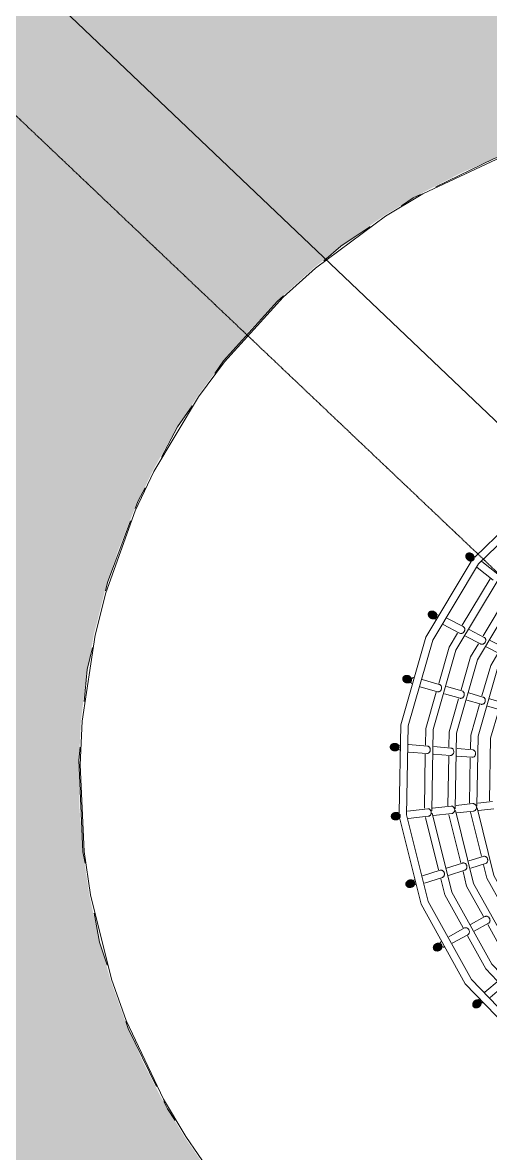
# Model space of a CAD drawing. Header units: millimetres. Extents: x -31757 to 121236, y -27283 to 63658.
# Drawn here: x 49406 to 50528, y 46462 to 49174 of the extents above; entities that cross this region are included whole.
import ezdxf

# ---------------------------------------------------------------- set-up
doc = ezdxf.new("R2010")
doc.units = ezdxf.units.MM
doc.linetypes.add('DASHDOT', pattern=[3.556, 2.54, -0.508, 0, -0.508])
for name, color, linetype, lineweight in [('02_切断（家具）', 8, 'Continuous', 18), ('06_部屋の色', 8, 'Continuous', 0), ('10_見えがかり', 7, 'Continuous', 13), ('11_見えがかり（家具）', 8, 'Continuous', 9), ('50_寸法', 3, 'Continuous', 9), ('70_断面の位置', 6, 'DASHDOT', 9)]:
    doc.layers.add(name, color=color, linetype=linetype, lineweight=lineweight)

msp = doc.modelspace()

# ---------------------------------------------------------------- hatches: boundary and pattern name
at = {"layer": '02_切断（家具）'}
for points in [[(50488.3, 47886.2), (50487.8, 47885.5), (50487.6, 47885.3), (50487.1, 47884.7), (50486.9, 47884.5), (50486.2, 47883.9), (50486, 47883.8), (50485.2, 47883.3), (50485, 47883.2), (50484.1, 47882.8), (50483.8, 47882.7), (50482.8, 47882.5), (50482.6, 47882.4), (50481.5, 47882.3), (50481.2, 47882.3), (50480.2, 47882.3), (50479.8, 47882.3), (50478.8, 47882.5), (50478.5, 47882.6), (50477.4, 47882.9), (50477.1, 47883), (50476.2, 47883.4), (50475.9, 47883.5), (50475, 47884), (50474.7, 47884.2), (50473.9, 47884.7), (50473.6, 47884.9), (50472.9, 47885.6), (50472.7, 47885.8), (50472, 47886.5), (50471.8, 47886.8), (50471.2, 47887.6), (50470.9, 47887.9), (50470.4, 47888.8), (50470.2, 47889.1), (50469.9, 47890), (50469.7, 47890.4), (50469.4, 47891.3), (50469.3, 47891.7), (50469.2, 47892.7), (50469.1, 47893.1), (50469.2, 47894), (50469.2, 47894.4), (50469.3, 47895.2), (50469.4, 47895.6), (50469.6, 47896.4), (50469.7, 47896.7), (50470.1, 47897.4), (50470.2, 47897.8), (50470.6, 47898.4), (50470.8, 47898.7), (50471.3, 47899.2), (50471.6, 47899.5), (50472.2, 47900), (50472.4, 47900.2), (50473.2, 47900.6), (50473.5, 47900.8), (50474.3, 47901.1), (50474.6, 47901.2), (50475.5, 47901.5), (50475.9, 47901.6), (50476.8, 47901.6), (50477.3, 47901.7), (50478.2, 47901.6), (50478.6, 47901.6), (50479.6, 47901.5), (50480, 47901.4), (50481, 47901.1), (50481.3, 47901), (50482.3, 47900.6), (50482.6, 47900.4), (50483.5, 47899.9), (50483.8, 47899.8), (50484.6, 47899.2), (50484.8, 47899), (50485.6, 47898.4), (50485.8, 47898.2), (50486.5, 47897.4), (50486.7, 47897.2), (50487.3, 47896.3), (50487.5, 47896.1), (50488.1, 47895.1), (50488.2, 47894.8), (50488.6, 47893.9), (50488.8, 47893.6), (50489.1, 47892.5), (50489.1, 47892.2), (50489.3, 47891.2), (50489.3, 47890.9), (50489.3, 47889.9), (50489.3, 47889.6), (50489.2, 47888.6), (50489.1, 47888.3), (50488.8, 47887.4), (50488.8, 47887.2), (50488.4, 47886.4)], [(50398.7, 47747.6), (50398.2, 47746.9), (50398.1, 47746.7), (50397.5, 47746.1), (50397.3, 47745.9), (50396.6, 47745.3), (50396.4, 47745.2), (50395.6, 47744.7), (50395.4, 47744.5), (50394.5, 47744.1), (50394.2, 47744), (50393.2, 47743.8), (50392.9, 47743.7), (50391.9, 47743.5), (50391.5, 47743.5), (50390.5, 47743.5), (50390.1, 47743.5), (50389, 47743.6), (50388.7, 47743.7), (50387.7, 47743.9), (50387.3, 47744), (50386.3, 47744.4), (50386, 47744.5), (50385.1, 47744.9), (50384.8, 47745.1), (50384, 47745.6), (50383.7, 47745.8), (50383, 47746.4), (50382.7, 47746.6), (50382, 47747.2), (50381.7, 47747.5), (50381.1, 47748.3), (50380.9, 47748.6), (50380.4, 47749.4), (50380.1, 47749.7), (50379.7, 47750.6), (50379.6, 47750.9), (50379.3, 47751.8), (50379.2, 47752.2), (50379, 47753.1), (50379, 47753.5), (50379, 47754.4), (50379, 47754.8), (50379.1, 47755.6), (50379.1, 47756), (50379.4, 47756.8), (50379.5, 47757.1), (50379.8, 47757.8), (50380, 47758.1), (50380.4, 47758.8), (50380.6, 47759), (50381.1, 47759.6), (50381.3, 47759.8), (50382, 47760.4), (50382.2, 47760.6), (50383, 47761), (50383.3, 47761.2), (50384.1, 47761.6), (50384.5, 47761.7), (50385.4, 47762), (50385.8, 47762.1), (50386.7, 47762.2), (50387.1, 47762.2), (50388.1, 47762.2), (50388.6, 47762.2), (50389.6, 47762.1), (50390, 47762.1), (50391, 47761.8), (50391.4, 47761.7), (50392.3, 47761.4), (50392.7, 47761.2), (50393.6, 47760.8), (50393.9, 47760.6), (50394.7, 47760.1), (50395, 47760), (50395.7, 47759.4), (50396, 47759.2), (50396.7, 47758.5), (50396.9, 47758.2), (50397.6, 47757.4), (50397.8, 47757.2), (50398.4, 47756.3), (50398.5, 47756), (50399, 47755.1), (50399.1, 47754.8), (50399.4, 47753.8), (50399.5, 47753.5), (50399.7, 47752.5), (50399.7, 47752.2), (50399.7, 47751.2), (50399.7, 47751), (50399.6, 47750), (50399.5, 47749.7), (50399.3, 47748.9), (50399.2, 47748.6), (50398.8, 47747.8)], [(50337.9, 47594.2), (50337.4, 47593.5), (50337.2, 47593.3), (50336.7, 47592.6), (50336.5, 47592.5), (50335.8, 47591.9), (50335.6, 47591.7), (50334.7, 47591.2), (50334.5, 47591), (50333.6, 47590.6), (50333.3, 47590.5), (50332.3, 47590.2), (50332, 47590.1), (50330.9, 47589.9), (50330.6, 47589.8), (50329.5, 47589.8), (50329.1, 47589.8), (50328, 47589.8), (50327.7, 47589.9), (50326.6, 47590.1), (50326.3, 47590.1), (50325.3, 47590.4), (50324.9, 47590.6), (50324, 47590.9), (50323.7, 47591.1), (50322.9, 47591.5), (50322.6, 47591.7), (50321.8, 47592.2), (50321.5, 47592.4), (50320.8, 47593.1), (50320.6, 47593.3), (50319.9, 47594), (50319.7, 47594.3), (50319.2, 47595.1), (50318.9, 47595.4), (50318.5, 47596.2), (50318.3, 47596.6), (50318.1, 47597.4), (50317.9, 47597.8), (50317.8, 47598.7), (50317.7, 47599.1), (50317.7, 47599.9), (50317.7, 47600.3), (50317.8, 47601.1), (50317.9, 47601.5), (50318.1, 47602.3), (50318.2, 47602.6), (50318.6, 47603.3), (50318.7, 47603.6), (50319.2, 47604.3), (50319.4, 47604.5), (50319.9, 47605.1), (50320.1, 47605.4), (50320.7, 47605.9), (50321, 47606.1), (50321.8, 47606.6), (50322.1, 47606.8), (50322.9, 47607.2), (50323.3, 47607.3), (50324.2, 47607.6), (50324.6, 47607.7), (50325.6, 47607.9), (50326, 47608), (50327.1, 47608), (50327.5, 47608.1), (50328.5, 47608), (50328.9, 47607.9), (50330, 47607.8), (50330.3, 47607.7), (50331.3, 47607.4), (50331.7, 47607.3), (50332.6, 47606.9), (50332.9, 47606.7), (50333.8, 47606.3), (50334, 47606.1), (50334.8, 47605.6), (50335.1, 47605.4), (50335.8, 47604.7), (50336, 47604.5), (50336.7, 47603.8), (50336.9, 47603.5), (50337.5, 47602.7), (50337.7, 47602.4), (50338.1, 47601.5), (50338.3, 47601.3), (50338.6, 47600.3), (50338.7, 47600), (50338.8, 47599), (50338.9, 47598.8), (50338.9, 47597.8), (50338.9, 47597.5), (50338.8, 47596.6), (50338.7, 47596.3), (50338.4, 47595.4), (50338.4, 47595.2), (50338, 47594.4)], [(50287.9, 47437.7), (50288, 47438.1), (50288.2, 47438.8), (50288.3, 47439.2), (50288.7, 47439.9), (50288.9, 47440.2), (50289.3, 47440.9), (50289.5, 47441.2), (50290, 47441.8), (50290.3, 47442), (50290.9, 47442.6), (50291.2, 47442.8), (50292, 47443.3), (50292.3, 47443.5), (50293.2, 47443.9), (50293.5, 47444.1), (50294.5, 47444.4), (50294.9, 47444.6), (50295.9, 47444.8), (50296.3, 47444.9), (50297.3, 47445), (50297.7, 47445), (50298.8, 47445), (50299.2, 47445), (50300.3, 47444.8), (50300.6, 47444.8), (50301.6, 47444.5), (50302, 47444.4), (50302.9, 47444.1), (50303.2, 47444), (50304.1, 47443.5), (50304.4, 47443.4), (50305.1, 47442.9), (50305.4, 47442.7), (50306.1, 47442.1), (50306.4, 47441.9), (50307, 47441.2), (50307.2, 47441), (50307.8, 47440.2), (50308, 47439.9), (50308.5, 47439), (50308.6, 47438.8), (50308.9, 47437.8), (50309, 47437.6), (50309.1, 47436.6), (50309.2, 47436.3), (50309.2, 47435.4), (50309.2, 47435.1), (50309, 47434.2), (50309, 47433.9), (50308.7, 47433), (50308.6, 47432.8), (50308.2, 47432), (50308.1, 47431.8), (50307.6, 47431), (50307.5, 47430.8), (50306.9, 47430.2), (50306.7, 47430), (50306, 47429.4), (50305.7, 47429.2), (50304.9, 47428.6), (50304.7, 47428.5), (50303.7, 47428), (50303.4, 47427.9), (50302.4, 47427.5), (50302.1, 47427.4), (50301, 47427.2), (50300.7, 47427.1), (50299.6, 47427), (50299.2, 47427), (50298.1, 47427), (50297.7, 47427), (50296.7, 47427.2), (50296.3, 47427.2), (50295.3, 47427.5), (50295, 47427.6), (50294.1, 47427.9), (50293.7, 47428), (50292.9, 47428.4), (50292.6, 47428.6), (50291.9, 47429.1), (50291.6, 47429.3), (50290.9, 47429.9), (50290.6, 47430.1), (50290, 47430.7), (50289.7, 47431), (50289.2, 47431.8), (50289, 47432.1), (50288.5, 47432.9), (50288.4, 47433.2), (50288.1, 47434), (50288, 47434.4), (50287.8, 47435.3), (50287.8, 47435.7), (50287.8, 47436.5), (50287.8, 47436.9), (50287.9, 47437.7)], [(50307.6, 47277.8), (50308.3, 47277.2), (50308.5, 47277.1), (50309.2, 47276.5), (50309.4, 47276.3), (50310, 47275.6), (50310.2, 47275.4), (50310.7, 47274.6), (50310.8, 47274.4), (50311.2, 47273.5), (50311.3, 47273.3), (50311.5, 47272.3), (50311.6, 47272.1), (50311.7, 47271.1), (50311.7, 47270.8), (50311.7, 47269.8), (50311.6, 47269.6), (50311.4, 47268.6), (50311.3, 47268.4), (50311, 47267.5), (50310.9, 47267.2), (50310.4, 47266.4), (50310.2, 47266.1), (50309.7, 47265.4), (50309.5, 47265.2), (50308.8, 47264.5), (50308.6, 47264.3), (50307.9, 47263.7), (50307.7, 47263.6), (50306.8, 47263), (50306.6, 47262.9), (50305.6, 47262.4), (50305.3, 47262.3), (50304.3, 47262), (50304, 47261.8), (50302.9, 47261.6), (50302.6, 47261.5), (50301.5, 47261.4), (50301.1, 47261.4), (50300, 47261.4), (50299.6, 47261.4), (50298.6, 47261.6), (50298.2, 47261.6), (50297.2, 47261.9), (50296.8, 47262), (50295.9, 47262.3), (50295.6, 47262.4), (50294.8, 47262.9), (50294.4, 47263), (50293.8, 47263.5), (50293.5, 47263.7), (50292.9, 47264.3), (50292.6, 47264.5), (50292.1, 47265.1), (50291.8, 47265.4), (50291.4, 47266.1), (50291.2, 47266.4), (50290.9, 47267.2), (50290.7, 47267.5), (50290.5, 47268.4), (50290.4, 47268.7), (50290.3, 47269.6), (50290.3, 47270), (50290.3, 47270.8), (50290.4, 47271.2), (50290.6, 47272.1), (50290.7, 47272.4), (50291, 47273.2), (50291.1, 47273.6), (50291.6, 47274.3), (50291.8, 47274.7), (50292.3, 47275.3), (50292.5, 47275.6), (50293.1, 47276.2), (50293.4, 47276.5), (50294, 47277), (50294.3, 47277.2), (50295.1, 47277.7), (50295.4, 47277.9), (50296.3, 47278.3), (50296.7, 47278.5), (50297.7, 47278.8), (50298, 47279), (50299.1, 47279.2), (50299.5, 47279.3), (50300.5, 47279.4), (50300.9, 47279.4), (50302, 47279.4), (50302.4, 47279.4), (50303.5, 47279.2), (50303.8, 47279.2), (50304.9, 47278.9), (50305.2, 47278.8), (50306.1, 47278.5), (50306.4, 47278.4), (50307.3, 47277.9)], [(50342.4, 47116.2), (50343.2, 47115.7), (50343.4, 47115.5), (50344, 47114.9), (50344.2, 47114.8), (50344.8, 47114.1), (50345, 47113.9), (50345.4, 47113.1), (50345.6, 47112.9), (50345.9, 47112), (50346, 47111.7), (50346.2, 47110.8), (50346.3, 47110.5), (50346.4, 47109.6), (50346.4, 47109.3), (50346.3, 47108.3), (50346.3, 47108), (50346, 47107.1), (50346, 47106.8), (50345.6, 47105.9), (50345.5, 47105.6), (50345, 47104.7), (50344.8, 47104.5), (50344.2, 47103.7), (50344, 47103.5), (50343.4, 47102.8), (50343.2, 47102.6), (50342.5, 47102), (50342.2, 47101.8), (50341.4, 47101.2), (50341.1, 47101.1), (50340.2, 47100.6), (50339.9, 47100.4), (50338.9, 47100), (50338.5, 47099.9), (50337.5, 47099.6), (50337.1, 47099.5), (50336.1, 47099.4), (50335.7, 47099.3), (50334.6, 47099.3), (50334.2, 47099.3), (50333.2, 47099.4), (50332.8, 47099.5), (50331.8, 47099.7), (50331.5, 47099.8), (50330.6, 47100.1), (50330.2, 47100.2), (50329.5, 47100.6), (50329.1, 47100.8), (50328.5, 47101.2), (50328.2, 47101.4), (50327.6, 47102), (50327.4, 47102.2), (50326.9, 47102.8), (50326.6, 47103.1), (50326.2, 47103.8), (50326, 47104.1), (50325.7, 47104.9), (50325.6, 47105.2), (50325.4, 47106), (50325.3, 47106.4), (50325.2, 47107.3), (50325.2, 47107.7), (50325.3, 47108.5), (50325.3, 47108.9), (50325.5, 47109.8), (50325.6, 47110.2), (50326, 47111), (50326.1, 47111.3), (50326.6, 47112.1), (50326.8, 47112.5), (50327.3, 47113.2), (50327.5, 47113.5), (50328.2, 47114.1), (50328.4, 47114.4), (50329.1, 47114.9), (50329.4, 47115.2), (50330.2, 47115.7), (50330.5, 47115.9), (50331.4, 47116.4), (50331.7, 47116.5), (50332.7, 47116.9), (50333.1, 47117.1), (50334.1, 47117.3), (50334.5, 47117.4), (50335.6, 47117.6), (50335.9, 47117.6), (50337, 47117.6), (50337.4, 47117.6), (50338.5, 47117.5), (50338.8, 47117.5), (50339.8, 47117.3), (50340.1, 47117.2), (50341.1, 47116.8), (50341.3, 47116.7), (50342.2, 47116.3)], [(50408, 46964.6), (50408.7, 46964.1), (50408.9, 46964), (50409.6, 46963.4), (50409.8, 46963.2), (50410.3, 46962.5), (50410.5, 46962.3), (50410.9, 46961.5), (50411.1, 46961.3), (50411.4, 46960.4), (50411.5, 46960.2), (50411.7, 46959.2), (50411.8, 46959), (50411.8, 46958), (50411.9, 46957.7), (50411.8, 46956.7), (50411.7, 46956.4), (50411.5, 46955.4), (50411.4, 46955.1), (50411.1, 46954.2), (50410.9, 46953.9), (50410.5, 46953), (50410.3, 46952.7), (50409.7, 46951.9), (50409.5, 46951.7), (50408.9, 46951), (50408.7, 46950.7), (50408, 46950.1), (50407.8, 46949.9), (50406.9, 46949.3), (50406.7, 46949.1), (50405.8, 46948.5), (50405.5, 46948.4), (50404.5, 46947.9), (50404.1, 46947.8), (50403.1, 46947.5), (50402.8, 46947.4), (50401.7, 46947.2), (50401.3, 46947.1), (50400.3, 46947), (50399.9, 46947), (50398.9, 46947.1), (50398.5, 46947.1), (50397.6, 46947.3), (50397.2, 46947.4), (50396.4, 46947.7), (50396, 46947.8), (50395.3, 46948.1), (50395, 46948.3), (50394.3, 46948.8), (50394.1, 46948.9), (50393.5, 46949.5), (50393.2, 46949.7), (50392.7, 46950.3), (50392.5, 46950.6), (50392.1, 46951.3), (50391.9, 46951.6), (50391.6, 46952.4), (50391.5, 46952.7), (50391.3, 46953.5), (50391.2, 46953.9), (50391.2, 46954.8), (50391.1, 46955.2), (50391.2, 46956.1), (50391.3, 46956.5), (50391.5, 46957.4), (50391.6, 46957.8), (50391.9, 46958.6), (50392.1, 46959), (50392.5, 46959.8), (50392.7, 46960.2), (50393.2, 46960.9), (50393.5, 46961.2), (50394.1, 46961.9), (50394.3, 46962.2), (50395, 46962.8), (50395.2, 46963), (50396, 46963.6), (50396.3, 46963.8), (50397.2, 46964.4), (50397.5, 46964.5), (50398.5, 46965), (50398.9, 46965.1), (50399.9, 46965.4), (50400.2, 46965.5), (50401.3, 46965.7), (50401.7, 46965.8), (50402.8, 46965.9), (50403.1, 46965.9), (50404.2, 46965.8), (50404.5, 46965.8), (50405.5, 46965.6), (50405.8, 46965.5), (50406.7, 46965.2), (50407, 46965.1), (50407.8, 46964.7)], [(50501.8, 46828.8), (50502.5, 46828.3), (50502.7, 46828.1), (50503.4, 46827.6), (50503.5, 46827.4), (50504.1, 46826.7), (50504.3, 46826.5), (50504.7, 46825.7), (50504.8, 46825.5), (50505.2, 46824.6), (50505.3, 46824.4), (50505.5, 46823.4), (50505.6, 46823.1), (50505.6, 46822.1), (50505.7, 46821.8), (50505.6, 46820.8), (50505.6, 46820.5), (50505.3, 46819.5), (50505.3, 46819.1), (50504.9, 46818.2), (50504.8, 46817.9), (50504.4, 46816.9), (50504.2, 46816.6), (50503.7, 46815.8), (50503.5, 46815.5), (50502.9, 46814.8), (50502.7, 46814.5), (50502, 46813.8), (50501.8, 46813.6), (50501, 46813), (50500.7, 46812.8), (50499.9, 46812.2), (50499.6, 46812), (50498.6, 46811.5), (50498.3, 46811.3), (50497.3, 46811), (50497, 46810.9), (50496, 46810.6), (50495.6, 46810.5), (50494.6, 46810.4), (50494.2, 46810.4), (50493.2, 46810.4), (50492.8, 46810.5), (50492, 46810.6), (50491.6, 46810.7), (50490.8, 46810.9), (50490.4, 46811.1), (50489.7, 46811.4), (50489.4, 46811.6), (50488.8, 46812), (50488.5, 46812.2), (50487.9, 46812.7), (50487.7, 46812.9), (50487.2, 46813.5), (50487, 46813.8), (50486.5, 46814.5), (50486.4, 46814.8), (50486.1, 46815.6), (50485.9, 46816), (50485.7, 46816.8), (50485.6, 46817.2), (50485.6, 46818.1), (50485.6, 46818.5), (50485.6, 46819.4), (50485.7, 46819.8), (50485.9, 46820.8), (50485.9, 46821.2), (50486.3, 46822.1), (50486.4, 46822.5), (50486.8, 46823.3), (50487, 46823.7), (50487.5, 46824.5), (50487.7, 46824.8), (50488.3, 46825.5), (50488.5, 46825.8), (50489.2, 46826.5), (50489.4, 46826.7), (50490.2, 46827.4), (50490.5, 46827.6), (50491.3, 46828.1), (50491.6, 46828.3), (50492.6, 46828.8), (50492.9, 46829), (50493.9, 46829.4), (50494.3, 46829.5), (50495.3, 46829.7), (50495.6, 46829.8), (50496.7, 46829.9), (50497, 46829.9), (50498.1, 46829.9), (50498.4, 46829.9), (50499.3, 46829.7), (50499.6, 46829.7), (50500.5, 46829.4), (50500.8, 46829.3), (50501.6, 46828.9)]]:
    msp.add_hatch(color=8, dxfattribs=at).paths.add_polyline_path(points)
at = {"layer": '06_部屋の色', "true_color": 0xf6e3a4}
h = msp.add_hatch(color=8, dxfattribs=at)
h.paths.add_polyline_path([(37121.8, 42081.2), (37460.6, 42484.9), (37800.4, 42887.9), (36072.4, 44348.7), (39234.8, 48988.5), (39431.2, 49276.7), (39322.7, 49373.6), (39316.9, 49378.8), (39496.9, 49642.9), (39611.1, 49540.6), (39795.6, 49811.2), (39687.3, 49908.5), (39681.5, 49913.7), (39861.6, 50178), (39975.6, 50075.3), (40009.7, 50125.4), (40040.8, 50171), (41255.9, 51953.7), (41148.6, 52052.4), (41142.8, 52057.7), (41323.5, 52322.9), (41429.2, 52225.4), (41436.5, 52218.7), (41621.7, 52490.5), (41514.7, 52589.5), (41508.9, 52594.8), (41689.8, 52860.2), (41802.5, 52755.7), (41822.1, 52784.5), (42460.9, 53721.7), (42489.9, 53764.2), (42585.7, 53895.5), (42599.7, 53914.6), (42604.4, 53920.3), (42708.9, 54045.6), (42719.4, 54058.2), (42787.8, 54136.5), (42789.9, 54138.9), (42851.9, 54248.7), (42853.6, 54251.8), (42853.6, 54251.9), (42855.9, 54255.5), (43006.4, 54494.7), (43009, 54498), (43179.6, 54718.9), (43182.4, 54721.9), (43373.5, 54925.4), (43376.6, 54928.2), (43586.3, 55112.4), (43589.7, 55114.8), (43816, 55278.1), (43817.8, 55279.1), (44024.5, 55399.8), (44060.7, 55420.9), (44277.9, 55521.2), (44317.9, 55539.6), (44543.7, 55618.6), (44585.3, 55633.1), (44817.7, 55690), (44860.4, 55700.5), (45097.2, 55734.8), (45139.9, 55741), (45140.7, 55741.1), (45144.9, 55741.3), (45427.3, 55754.9), (45483, 55754.9), (47818.2, 55754.5), (47818.4, 55903), (47818.4, 55906.5), (51414.4, 55906), (51414.2, 55759.5), (51414.2, 55754), (51454.3, 55754), (51465.9, 55754), (54573.7, 55753.6), (54613.5, 55753.6), (54615.4, 55753.6), (54621.5, 55753.6), (54623.5, 55753.5), (54625.5, 55753.4), (54626, 55753.3), (54921.2, 55738.5), (54925.4, 55737.8), (55213.9, 55693.9), (55218.1, 55692.9), (55500.8, 55620.2), (55504.7, 55618.8), (55778.8, 55518.2), (55782.5, 55516.4), (56045.2, 55388.7), (56048.5, 55386.6), (56297.2, 55233.1), (56300.2, 55230.8), (56532.3, 55053.1), (56533.1, 55052.3), (56744.8, 54853.6), (56751, 54847.7), (56772.1, 54825.8), (56777.2, 54820.5), (56821.3, 54774.8), (56991.9, 54597.6), (59427.7, 52068.4), (59746.8, 51737.1), (59781.4, 51701.1), (59794.3, 51687.7), (59792.1, 51685.6), (59685.5, 51582.1), (59787.6, 51476.3), (59791.1, 51472.7), (59705, 51389), (59196, 50899.2), (59143.7, 50847.7), (59044.4, 50949.6), (59037.6, 50956.5), (59034, 50953), (59033.8, 50952.8), (59033.1, 50952.1), (59029.9, 50949), (58743.2, 50666.6), (58401.6, 50334.7), (58400.1, 50333.3), (58394.2, 50327.5), (57903.5, 49839.6), (57892.9, 49829), (57459.3, 49402), (57563.5, 49297.4), (57566.6, 49294.3), (57502.7, 49231.4), (57154, 48880), (56803.1, 48530.9), (56319, 48038.3), (56153.9, 47871.8), (56045.6, 47978.5), (55701.8, 47631.8), (55695.6, 47625.4), (55514.2, 47438.2), (55619.3, 47335.4), (55622.9, 47331.9), (55470.9, 47175.2), (55131.2, 46829.4), (54643.1, 46321.1), (54162.4, 45825.1), (53814.8, 45458.4), (53742.7, 45383.3), (53637.7, 45483.3), (53632.6, 45488.1), (53421.1, 45267.7), (53527.7, 45166.4), (53531.3, 45163), (53479.2, 45108.7), (52996.9, 44594.7), (52522.1, 44093.2), (52295.7, 43848.7), (52189.7, 43947.7), (52184.5, 43952.5), (52071.6, 43830.4), (52067.7, 43826.3), (51742.6, 43479.6), (51737.9, 43474.5), (51735.6, 43472.1), (51731.2, 43467.3), (51729.8, 43465.8), (51272.8, 42967.2), (51268.6, 42962.6), (50788.3, 42443.3), (50777.9, 42432.1), (50470.8, 42092.4), (50464.2, 42085.1), (50122.7, 41712.2), (49662.4, 41198.3), (49653.5, 41188.4), (49653.4, 41188.2), (49652.4, 41187.1), (49194.4, 40680.5), (49188.9, 40674.4), (48872.2, 40316), (48867.4, 40310.6), (48534.9, 39939.1), (48530, 39933.5), (48072.9, 39411.1), (48066.1, 39403.3), (47608.6, 38885.3), (47437.2, 38686.8), (47550, 38588.5), (47551.8, 38587), (47406.2, 38418.2), (47073.7, 38037.8), (46615.8, 37502), (46164.6, 36979.1), (45852.2, 36608.5), (45590.5, 36302.3), (44600.9, 37138.8), (44291.6, 37400.2), (44789.6, 37987.1), (45302.9, 38587.4), (45805.3, 39170.5), (46309.8, 39751.7), (43444.8, 42248), (42931, 41656.2), (42419.5, 41062.4), (41910.1, 40466.8), (41389.8, 39853.7), (41349.7, 39806.3), (43641.2, 37870.2), (43189.5, 37333.6), (42700.5, 36748.6), (42375.7, 36357.7), (41893.4, 35773.6), (41891, 35772), (41887.6, 35772.2), (35947.6, 40658.3), (35945.8, 40661.7), (35947, 40665.4), (36615.4, 41474)])
h.paths.add_polyline_path([(52361.6, 48399.8), (52291.4, 48477.5), (52216.2, 48550.4), (52136.5, 48618.2), (52052.4, 48680.7), (51964.5, 48737.5), (51873, 48788.5), (51778.4, 48833.3), (51681.1, 48871.9), (51581.5, 48904.1), (51479.9, 48929.6), (51376.9, 48948.5), (51272.9, 48960.5), (51168.3, 48965.8), (51063.6, 48964.2), (50959.3, 48955.8), (50855.7, 48940.5), (50753.4, 48918.5), (50652.7, 48889.9), (50554, 48854.7), (50457.9, 48813.2), (50364.7, 48765.4), (50274.8, 48711.7), (50188.7, 48652.2), (50106.6, 48587.2), (50029, 48517), (49956.1, 48441.8), (49888.3, 48362.1), (49825.8, 48278), (49769, 48190.1), (49718, 48098.7), (49673.1, 48004), (49634.5, 47906.7), (49602.4, 47807.1), (49576.8, 47705.5), (49558, 47602.6), (49545.9, 47498.5), (49540.7, 47393.9), (49542.3, 47289.3), (49550.7, 47184.9), (49566, 47081.3), (49588, 46978.9), (49616.6, 46878.3), (49651.8, 46779.6), (49693.3, 46683.5), (49741, 46590.4), (49794.7, 46500.5), (49854.2, 46414.3), (49919.2, 46332.3), (49989.5, 46254.6), (50064.6, 46181.7), (50144.4, 46113.9), (50228.4, 46051.4), (50316.4, 45994.6), (50407.8, 45943.6), (50502.4, 45898.7), (50599.7, 45860.2), (50699.4, 45828), (50801, 45802.5), (50903.9, 45783.6), (51007.9, 45771.5), (51112.5, 45766.3), (51217.2, 45767.9), (51321.5, 45776.3), (51425.1, 45791.6), (51527.5, 45813.6), (51628.2, 45842.2), (51726.8, 45877.4), (51822.9, 45918.9), (51916.1, 45966.6), (52006, 46020.4), (52092.1, 46079.9), (52174.2, 46144.9), (52251.9, 46215.1), (52324.8, 46290.2), (52392.6, 46370), (52455.1, 46454.1), (52511.9, 46542), (52562.8, 46633.4), (52607.7, 46728.1), (52646.3, 46825.4), (52678.4, 46925), (52704, 47026.6), (52722.8, 47129.5), (52734.9, 47233.5), (52740.2, 47338.1), (52738.6, 47442.8), (52730.1, 47547.1), (52714.9, 47650.8), (52692.9, 47753.1), (52664.3, 47853.8), (52629.1, 47952.5), (52587.5, 48048.6), (52539.8, 48141.7), (52486.1, 48231.6), (52426.6, 48317.8)], flags=0)

# ---------------------------------------------------------------- linework, layer by layer
at = {"layer": '02_切断（家具）'}
for points in [[(50488.3, 47886.2), (50487.8, 47885.5), (50487.6, 47885.3), (50487.1, 47884.7), (50486.9, 47884.5), (50486.2, 47883.9), (50486, 47883.8), (50485.2, 47883.3), (50485, 47883.2), (50484.1, 47882.8), (50483.8, 47882.7), (50482.8, 47882.5), (50482.6, 47882.4), (50481.5, 47882.3), (50481.2, 47882.3), (50480.2, 47882.3), (50479.8, 47882.3), (50478.8, 47882.5), (50478.5, 47882.6), (50477.4, 47882.9), (50477.1, 47883), (50476.2, 47883.4), (50475.9, 47883.5), (50475, 47884), (50474.7, 47884.2), (50473.9, 47884.7), (50473.6, 47884.9), (50472.9, 47885.6), (50472.7, 47885.8), (50472, 47886.5), (50471.8, 47886.8), (50471.2, 47887.6), (50470.9, 47887.9), (50470.4, 47888.8), (50470.2, 47889.1), (50469.9, 47890), (50469.7, 47890.4), (50469.4, 47891.3), (50469.3, 47891.7), (50469.2, 47892.7), (50469.1, 47893.1), (50469.2, 47894), (50469.2, 47894.4), (50469.3, 47895.2), (50469.4, 47895.6), (50469.6, 47896.4), (50469.7, 47896.7), (50470.1, 47897.4), (50470.2, 47897.8), (50470.6, 47898.4), (50470.8, 47898.7), (50471.3, 47899.2), (50471.6, 47899.5), (50472.2, 47900), (50472.4, 47900.2), (50473.2, 47900.6), (50473.5, 47900.8), (50474.3, 47901.1), (50474.6, 47901.2), (50475.5, 47901.5), (50475.9, 47901.6), (50476.8, 47901.6), (50477.3, 47901.7), (50478.2, 47901.6), (50478.6, 47901.6), (50479.6, 47901.5), (50480, 47901.4), (50481, 47901.1), (50481.3, 47901), (50482.3, 47900.6), (50482.6, 47900.4), (50483.5, 47899.9), (50483.8, 47899.8), (50484.6, 47899.2), (50484.8, 47899), (50485.6, 47898.4), (50485.8, 47898.2), (50486.5, 47897.4), (50486.7, 47897.2), (50487.3, 47896.3), (50487.5, 47896.1), (50488.1, 47895.1), (50488.2, 47894.8), (50488.6, 47893.9), (50488.8, 47893.6), (50489.1, 47892.5), (50489.1, 47892.2), (50489.3, 47891.2), (50489.3, 47890.9), (50489.3, 47889.9), (50489.3, 47889.6), (50489.2, 47888.6), (50489.1, 47888.3), (50488.8, 47887.4), (50488.8, 47887.2), (50488.4, 47886.4), (50488.3, 47886.2)], [(50398.7, 47747.6), (50398.2, 47746.9), (50398.1, 47746.7), (50397.5, 47746.1), (50397.3, 47745.9), (50396.6, 47745.3), (50396.4, 47745.2), (50395.6, 47744.7), (50395.4, 47744.5), (50394.5, 47744.1), (50394.2, 47744), (50393.2, 47743.8), (50392.9, 47743.7), (50391.9, 47743.5), (50391.5, 47743.5), (50390.5, 47743.5), (50390.1, 47743.5), (50389, 47743.6), (50388.7, 47743.7), (50387.7, 47743.9), (50387.3, 47744), (50386.3, 47744.4), (50386, 47744.5), (50385.1, 47744.9), (50384.8, 47745.1), (50384, 47745.6), (50383.7, 47745.8), (50383, 47746.4), (50382.7, 47746.6), (50382, 47747.2), (50381.7, 47747.5), (50381.1, 47748.3), (50380.9, 47748.6), (50380.4, 47749.4), (50380.1, 47749.7), (50379.7, 47750.6), (50379.6, 47750.9), (50379.3, 47751.8), (50379.2, 47752.2), (50379, 47753.1), (50379, 47753.5), (50379, 47754.4), (50379, 47754.8), (50379.1, 47755.6), (50379.1, 47756), (50379.4, 47756.8), (50379.5, 47757.1), (50379.8, 47757.8), (50380, 47758.1), (50380.4, 47758.8), (50380.6, 47759), (50381.1, 47759.6), (50381.3, 47759.8), (50382, 47760.4), (50382.2, 47760.6), (50383, 47761), (50383.3, 47761.2), (50384.1, 47761.6), (50384.5, 47761.7), (50385.4, 47762), (50385.8, 47762.1), (50386.7, 47762.2), (50387.1, 47762.2), (50388.1, 47762.2), (50388.6, 47762.2), (50389.6, 47762.1), (50390, 47762.1), (50391, 47761.8), (50391.4, 47761.7), (50392.3, 47761.4), (50392.7, 47761.2), (50393.6, 47760.8), (50393.9, 47760.6), (50394.7, 47760.1), (50395, 47760), (50395.7, 47759.4), (50396, 47759.2), (50396.7, 47758.5), (50396.9, 47758.2), (50397.6, 47757.4), (50397.8, 47757.2), (50398.4, 47756.3), (50398.5, 47756), (50399, 47755.1), (50399.1, 47754.8), (50399.4, 47753.8), (50399.5, 47753.5), (50399.7, 47752.5), (50399.7, 47752.2), (50399.7, 47751.2), (50399.7, 47751), (50399.6, 47750), (50399.5, 47749.7), (50399.3, 47748.9), (50399.2, 47748.6), (50398.8, 47747.8), (50398.7, 47747.6)], [(50337.9, 47594.2), (50337.4, 47593.5), (50337.2, 47593.3), (50336.7, 47592.6), (50336.5, 47592.5), (50335.8, 47591.9), (50335.6, 47591.7), (50334.7, 47591.2), (50334.5, 47591), (50333.6, 47590.6), (50333.3, 47590.5), (50332.3, 47590.2), (50332, 47590.1), (50330.9, 47589.9), (50330.6, 47589.8), (50329.5, 47589.8), (50329.1, 47589.8), (50328, 47589.8), (50327.7, 47589.9), (50326.6, 47590.1), (50326.3, 47590.1), (50325.3, 47590.4), (50324.9, 47590.6), (50324, 47590.9), (50323.7, 47591.1), (50322.9, 47591.5), (50322.6, 47591.7), (50321.8, 47592.2), (50321.5, 47592.4), (50320.8, 47593.1), (50320.6, 47593.3), (50319.9, 47594), (50319.7, 47594.3), (50319.2, 47595.1), (50318.9, 47595.4), (50318.5, 47596.2), (50318.3, 47596.6), (50318.1, 47597.4), (50317.9, 47597.8), (50317.8, 47598.7), (50317.7, 47599.1), (50317.7, 47599.9), (50317.7, 47600.3), (50317.8, 47601.1), (50317.9, 47601.5), (50318.1, 47602.3), (50318.2, 47602.6), (50318.6, 47603.3), (50318.7, 47603.6), (50319.2, 47604.3), (50319.4, 47604.5), (50319.9, 47605.1), (50320.1, 47605.4), (50320.7, 47605.9), (50321, 47606.1), (50321.8, 47606.6), (50322.1, 47606.8), (50322.9, 47607.2), (50323.3, 47607.3), (50324.2, 47607.6), (50324.6, 47607.7), (50325.6, 47607.9), (50326, 47608), (50327.1, 47608), (50327.5, 47608.1), (50328.5, 47608), (50328.9, 47607.9), (50330, 47607.8), (50330.3, 47607.7), (50331.3, 47607.4), (50331.7, 47607.3), (50332.6, 47606.9), (50332.9, 47606.7), (50333.8, 47606.3), (50334, 47606.1), (50334.8, 47605.6), (50335.1, 47605.4), (50335.8, 47604.7), (50336, 47604.5), (50336.7, 47603.8), (50336.9, 47603.5), (50337.5, 47602.7), (50337.7, 47602.4), (50338.1, 47601.5), (50338.3, 47601.3), (50338.6, 47600.3), (50338.7, 47600), (50338.8, 47599), (50338.9, 47598.8), (50338.9, 47597.8), (50338.9, 47597.5), (50338.8, 47596.6), (50338.7, 47596.3), (50338.4, 47595.4), (50338.4, 47595.2), (50338, 47594.4), (50337.9, 47594.2)], [(50287.9, 47437.7), (50288, 47438.1), (50288.2, 47438.8), (50288.3, 47439.2), (50288.7, 47439.9), (50288.9, 47440.2), (50289.3, 47440.9), (50289.5, 47441.2), (50290, 47441.8), (50290.3, 47442), (50290.9, 47442.6), (50291.2, 47442.8), (50292, 47443.3), (50292.3, 47443.5), (50293.2, 47443.9), (50293.5, 47444.1), (50294.5, 47444.4), (50294.9, 47444.6), (50295.9, 47444.8), (50296.3, 47444.9), (50297.3, 47445), (50297.7, 47445), (50298.8, 47445), (50299.2, 47445), (50300.3, 47444.8), (50300.6, 47444.8), (50301.6, 47444.5), (50302, 47444.4), (50302.9, 47444.1), (50303.2, 47444), (50304.1, 47443.5), (50304.4, 47443.4), (50305.1, 47442.9), (50305.4, 47442.7), (50306.1, 47442.1), (50306.4, 47441.9), (50307, 47441.2), (50307.2, 47441), (50307.8, 47440.2), (50308, 47439.9), (50308.5, 47439), (50308.6, 47438.8), (50308.9, 47437.8), (50309, 47437.6), (50309.1, 47436.6), (50309.2, 47436.3), (50309.2, 47435.4), (50309.2, 47435.1), (50309, 47434.2), (50309, 47433.9), (50308.7, 47433), (50308.6, 47432.8), (50308.2, 47432), (50308.1, 47431.8), (50307.6, 47431), (50307.5, 47430.8), (50306.9, 47430.2), (50306.7, 47430), (50306, 47429.4), (50305.7, 47429.2), (50304.9, 47428.6), (50304.7, 47428.5), (50303.7, 47428), (50303.4, 47427.9), (50302.4, 47427.5), (50302.1, 47427.4), (50301, 47427.2), (50300.7, 47427.1), (50299.6, 47427), (50299.2, 47427), (50298.1, 47427), (50297.7, 47427), (50296.7, 47427.2), (50296.3, 47427.2), (50295.3, 47427.5), (50295, 47427.6), (50294.1, 47427.9), (50293.7, 47428), (50292.9, 47428.4), (50292.6, 47428.6), (50291.9, 47429.1), (50291.6, 47429.3), (50290.9, 47429.9), (50290.6, 47430.1), (50290, 47430.7), (50289.7, 47431), (50289.2, 47431.8), (50289, 47432.1), (50288.5, 47432.9), (50288.4, 47433.2), (50288.1, 47434), (50288, 47434.4), (50287.8, 47435.3), (50287.8, 47435.7), (50287.8, 47436.5), (50287.8, 47436.9), (50287.9, 47437.7), (50287.9, 47437.7)], [(50307.6, 47277.8), (50308.3, 47277.2), (50308.5, 47277.1), (50309.2, 47276.5), (50309.4, 47276.3), (50310, 47275.6), (50310.2, 47275.4), (50310.7, 47274.6), (50310.8, 47274.4), (50311.2, 47273.5), (50311.3, 47273.3), (50311.5, 47272.3), (50311.6, 47272.1), (50311.7, 47271.1), (50311.7, 47270.8), (50311.7, 47269.8), (50311.6, 47269.6), (50311.4, 47268.6), (50311.3, 47268.4), (50311, 47267.5), (50310.9, 47267.2), (50310.4, 47266.4), (50310.2, 47266.1), (50309.7, 47265.4), (50309.5, 47265.2), (50308.8, 47264.5), (50308.6, 47264.3), (50307.9, 47263.7), (50307.7, 47263.6), (50306.8, 47263), (50306.6, 47262.9), (50305.6, 47262.4), (50305.3, 47262.3), (50304.3, 47262), (50304, 47261.8), (50302.9, 47261.6), (50302.6, 47261.5), (50301.5, 47261.4), (50301.1, 47261.4), (50300, 47261.4), (50299.6, 47261.4), (50298.6, 47261.6), (50298.2, 47261.6), (50297.2, 47261.9), (50296.8, 47262), (50295.9, 47262.3), (50295.6, 47262.4), (50294.8, 47262.9), (50294.4, 47263), (50293.8, 47263.5), (50293.5, 47263.7), (50292.9, 47264.3), (50292.6, 47264.5), (50292.1, 47265.1), (50291.8, 47265.4), (50291.4, 47266.1), (50291.2, 47266.4), (50290.9, 47267.2), (50290.7, 47267.5), (50290.5, 47268.4), (50290.4, 47268.7), (50290.3, 47269.6), (50290.3, 47270), (50290.3, 47270.8), (50290.4, 47271.2), (50290.6, 47272.1), (50290.7, 47272.4), (50291, 47273.2), (50291.1, 47273.6), (50291.6, 47274.3), (50291.8, 47274.7), (50292.3, 47275.3), (50292.5, 47275.6), (50293.1, 47276.2), (50293.4, 47276.5), (50294, 47277), (50294.3, 47277.2), (50295.1, 47277.7), (50295.4, 47277.9), (50296.3, 47278.3), (50296.7, 47278.5), (50297.7, 47278.8), (50298, 47279), (50299.1, 47279.2), (50299.5, 47279.3), (50300.5, 47279.4), (50300.9, 47279.4), (50302, 47279.4), (50302.4, 47279.4), (50303.5, 47279.2), (50303.8, 47279.2), (50304.9, 47278.9), (50305.2, 47278.8), (50306.1, 47278.5), (50306.4, 47278.4), (50307.3, 47277.9), (50307.6, 47277.8)], [(50342.4, 47116.2), (50343.2, 47115.7), (50343.4, 47115.5), (50344, 47114.9), (50344.2, 47114.8), (50344.8, 47114.1), (50345, 47113.9), (50345.4, 47113.1), (50345.6, 47112.9), (50345.9, 47112), (50346, 47111.7), (50346.2, 47110.8), (50346.3, 47110.5), (50346.4, 47109.6), (50346.4, 47109.3), (50346.3, 47108.3), (50346.3, 47108), (50346, 47107.1), (50346, 47106.8), (50345.6, 47105.9), (50345.5, 47105.6), (50345, 47104.7), (50344.8, 47104.5), (50344.2, 47103.7), (50344, 47103.5), (50343.4, 47102.8), (50343.2, 47102.6), (50342.5, 47102), (50342.2, 47101.8), (50341.4, 47101.2), (50341.1, 47101.1), (50340.2, 47100.6), (50339.9, 47100.4), (50338.9, 47100), (50338.5, 47099.9), (50337.5, 47099.6), (50337.1, 47099.5), (50336.1, 47099.4), (50335.7, 47099.3), (50334.6, 47099.3), (50334.2, 47099.3), (50333.2, 47099.4), (50332.8, 47099.5), (50331.8, 47099.7), (50331.5, 47099.8), (50330.6, 47100.1), (50330.2, 47100.2), (50329.5, 47100.6), (50329.1, 47100.8), (50328.5, 47101.2), (50328.2, 47101.4), (50327.6, 47102), (50327.4, 47102.2), (50326.9, 47102.8), (50326.6, 47103.1), (50326.2, 47103.8), (50326, 47104.1), (50325.7, 47104.9), (50325.6, 47105.2), (50325.4, 47106), (50325.3, 47106.4), (50325.2, 47107.3), (50325.2, 47107.7), (50325.3, 47108.5), (50325.3, 47108.9), (50325.5, 47109.8), (50325.6, 47110.2), (50326, 47111), (50326.1, 47111.3), (50326.6, 47112.1), (50326.8, 47112.5), (50327.3, 47113.2), (50327.5, 47113.5), (50328.2, 47114.1), (50328.4, 47114.4), (50329.1, 47114.9), (50329.4, 47115.2), (50330.2, 47115.7), (50330.5, 47115.9), (50331.4, 47116.4), (50331.7, 47116.5), (50332.7, 47116.9), (50333.1, 47117.1), (50334.1, 47117.3), (50334.5, 47117.4), (50335.6, 47117.6), (50335.9, 47117.6), (50337, 47117.6), (50337.4, 47117.6), (50338.5, 47117.5), (50338.8, 47117.5), (50339.8, 47117.3), (50340.1, 47117.2), (50341.1, 47116.8), (50341.3, 47116.7), (50342.2, 47116.3), (50342.4, 47116.2)], [(50408, 46964.6), (50408.7, 46964.1), (50408.9, 46964), (50409.6, 46963.4), (50409.8, 46963.2), (50410.3, 46962.5), (50410.5, 46962.3), (50410.9, 46961.5), (50411.1, 46961.3), (50411.4, 46960.4), (50411.5, 46960.2), (50411.7, 46959.2), (50411.8, 46959), (50411.8, 46958), (50411.9, 46957.7), (50411.8, 46956.7), (50411.7, 46956.4), (50411.5, 46955.4), (50411.4, 46955.1), (50411.1, 46954.2), (50410.9, 46953.9), (50410.5, 46953), (50410.3, 46952.7), (50409.7, 46951.9), (50409.5, 46951.7), (50408.9, 46951), (50408.7, 46950.7), (50408, 46950.1), (50407.8, 46949.9), (50406.9, 46949.3), (50406.7, 46949.1), (50405.8, 46948.5), (50405.5, 46948.4), (50404.5, 46947.9), (50404.1, 46947.8), (50403.1, 46947.5), (50402.8, 46947.4), (50401.7, 46947.2), (50401.3, 46947.1), (50400.3, 46947), (50399.9, 46947), (50398.9, 46947.1), (50398.5, 46947.1), (50397.6, 46947.3), (50397.2, 46947.4), (50396.4, 46947.7), (50396, 46947.8), (50395.3, 46948.1), (50395, 46948.3), (50394.3, 46948.8), (50394.1, 46948.9), (50393.5, 46949.5), (50393.2, 46949.7), (50392.7, 46950.3), (50392.5, 46950.6), (50392.1, 46951.3), (50391.9, 46951.6), (50391.6, 46952.4), (50391.5, 46952.7), (50391.3, 46953.5), (50391.2, 46953.9), (50391.2, 46954.8), (50391.1, 46955.2), (50391.2, 46956.1), (50391.3, 46956.5), (50391.5, 46957.4), (50391.6, 46957.8), (50391.9, 46958.6), (50392.1, 46959), (50392.5, 46959.8), (50392.7, 46960.2), (50393.2, 46960.9), (50393.5, 46961.2), (50394.1, 46961.9), (50394.3, 46962.2), (50395, 46962.8), (50395.2, 46963), (50396, 46963.6), (50396.3, 46963.8), (50397.2, 46964.4), (50397.5, 46964.5), (50398.5, 46965), (50398.9, 46965.1), (50399.9, 46965.4), (50400.2, 46965.5), (50401.3, 46965.7), (50401.7, 46965.8), (50402.8, 46965.9), (50403.1, 46965.9), (50404.2, 46965.8), (50404.5, 46965.8), (50405.5, 46965.6), (50405.8, 46965.5), (50406.7, 46965.2), (50407, 46965.1), (50407.8, 46964.7), (50408, 46964.6)], [(50501.8, 46828.8), (50502.5, 46828.3), (50502.7, 46828.1), (50503.4, 46827.6), (50503.5, 46827.4), (50504.1, 46826.7), (50504.3, 46826.5), (50504.7, 46825.7), (50504.8, 46825.5), (50505.2, 46824.6), (50505.3, 46824.4), (50505.5, 46823.4), (50505.6, 46823.1), (50505.6, 46822.1), (50505.7, 46821.8), (50505.6, 46820.8), (50505.6, 46820.5), (50505.3, 46819.5), (50505.3, 46819.1), (50504.9, 46818.2), (50504.8, 46817.9), (50504.4, 46816.9), (50504.2, 46816.6), (50503.7, 46815.8), (50503.5, 46815.5), (50502.9, 46814.8), (50502.7, 46814.5), (50502, 46813.8), (50501.8, 46813.6), (50501, 46813), (50500.7, 46812.8), (50499.9, 46812.2), (50499.6, 46812), (50498.6, 46811.5), (50498.3, 46811.3), (50497.3, 46811), (50497, 46810.9), (50496, 46810.6), (50495.6, 46810.5), (50494.6, 46810.4), (50494.2, 46810.4), (50493.2, 46810.4), (50492.8, 46810.5), (50492, 46810.6), (50491.6, 46810.7), (50490.8, 46810.9), (50490.4, 46811.1), (50489.7, 46811.4), (50489.4, 46811.6), (50488.8, 46812), (50488.5, 46812.2), (50487.9, 46812.7), (50487.7, 46812.9), (50487.2, 46813.5), (50487, 46813.8), (50486.5, 46814.5), (50486.4, 46814.8), (50486.1, 46815.6), (50485.9, 46816), (50485.7, 46816.8), (50485.6, 46817.2), (50485.6, 46818.1), (50485.6, 46818.5), (50485.6, 46819.4), (50485.7, 46819.8), (50485.9, 46820.8), (50485.9, 46821.2), (50486.3, 46822.1), (50486.4, 46822.5), (50486.8, 46823.3), (50487, 46823.7), (50487.5, 46824.5), (50487.7, 46824.8), (50488.3, 46825.5), (50488.5, 46825.8), (50489.2, 46826.5), (50489.4, 46826.7), (50490.2, 46827.4), (50490.5, 46827.6), (50491.3, 46828.1), (50491.6, 46828.3), (50492.6, 46828.8), (50492.9, 46829), (50493.9, 46829.4), (50494.3, 46829.5), (50495.3, 46829.7), (50495.6, 46829.8), (50496.7, 46829.9), (50497, 46829.9), (50498.1, 46829.9), (50498.4, 46829.9), (50499.3, 46829.7), (50499.6, 46829.7), (50500.5, 46829.4), (50500.8, 46829.3), (50501.6, 46828.9), (50501.8, 46828.8)]]:
    msp.add_lwpolyline(points, dxfattribs=at)
at = {"layer": '10_見えがかり'}
for points in [[(49675.9, 48002.8), (49720.7, 48097.3), (49828.2, 48276.3), (49890.6, 48360.2), (50031, 48514.8), (50108.6, 48584.9), (50276.5, 48709.2), (50366.2, 48762.8), (50555.1, 48851.9)], [(50073.6, 46182.2), (49991.6, 46256.7), (49856.7, 46416.1), (49797.3, 46502.1), (49743.6, 46591.8), (49654.6, 46780.7), (49619.4, 46879.2), (49568.9, 47081.8), (49553.7, 47185.3), (49543.7, 47393.9), (49548.9, 47498.3), (49579.8, 47704.9), (49605.3, 47806.2), (49675.9, 48002.8)]]:
    msp.add_lwpolyline(points, dxfattribs=at)
at = {"layer": '11_見えがかり（家具）'}
for points in [[(50396.7, 48779.4), (50535.3, 48847.2), (50552.5, 48852.9)], [(50314.7, 48734.3), (50342.8, 48753), (50360.2, 48761.6)], [(50128.3, 48602), (50169.2, 48637.5), (50239.8, 48684.5)], [(49867.4, 48332.3), (49888.2, 48362.1), (50017.2, 48505.5), (50031.6, 48518)], [(49777.5, 48204.1), (49812.8, 48254.5)], [(49738.8, 48131.4), (49777.5, 48204.1)], [(50490.5, 47891.6), (50642.7, 48038.7), (50833.8, 48144.5), (51039, 48195.7)], [(49676.1, 48008.1), (49683, 48026.3), (49699.7, 48057.7)], [(50653.4, 48024.2), (50499.7, 47875.7), (50389.6, 47692.5), (50330.7, 47487.1)], [(49604.8, 47810.8), (49609.5, 47831.2), (49665.1, 47978.8)], [(50309.2, 47278.2), (50312.9, 47489.7), (50373.1, 47699.7), (50481.9, 47880.9)], [(50534.6, 47836.4), (50496.6, 47866.7)], [(50507.8, 47880.8), (50545.8, 47850.5)], [(50460.6, 47728.4), (50527.5, 47839.6)], [(50546.7, 47837), (50445.3, 47668.3), (50390.8, 47478.1)], [(50590, 47800.2), (50497.1, 47645.7), (50446.7, 47469.7)], [(50510.5, 47702.7), (50571.7, 47804.4)], [(50631.5, 47768.4), (50545.2, 47624.8), (50498.5, 47462)], [(50396.7, 47742.8), (50396.6, 47743.2), (50396.6, 47743.4)], [(50401.7, 47752.7), (50401.9, 47752.8), (50402.9, 47753.3), (50403, 47753.3)], [(50423.7, 47745.3), (50463, 47725), (50463.8, 47724.5), (50464.5, 47723.9), (50465.1, 47723.1), (50465.6, 47722.2), (50466.1, 47721.2), (50466.3, 47720.2), (50466.5, 47719), (50466.5, 47717.8), (50466.4, 47716.6), (50466.1, 47715.5), (50465.7, 47714.4), (50465.2, 47713.3), (50464.6, 47712.4), (50463.9, 47711.6), (50463.1, 47710.8), (50462.3, 47710.1), (50461.3, 47709.5), (50460.2, 47709), (50459.2, 47708.7), (50458.1, 47708.5), (50457, 47708.5), (50456, 47708.7), (50455, 47709), (50454.2, 47709.4), (50414.4, 47729.9)], [(50403.9, 47588.6), (50428.8, 47675.5), (50449.4, 47709.6)], [(50477.3, 47717.7), (50513.3, 47699.2), (50514, 47698.6), (50514.7, 47698), (50515.4, 47697.2), (50515.9, 47696.3), (50516.3, 47695.3), (50516.7, 47694.2), (50516.8, 47693.1), (50516.8, 47691.9), (50516.7, 47690.7), (50516.4, 47689.5), (50516, 47688.4), (50515.5, 47687.4), (50514.9, 47686.5), (50514.2, 47685.7), (50513.4, 47684.9), (50512.6, 47684.2), (50511.6, 47683.5), (50510.5, 47683.1), (50509.4, 47682.8), (50508.3, 47682.6), (50507.2, 47682.6), (50506.2, 47682.8), (50505.2, 47683.1), (50504.4, 47683.5), (50468.1, 47702.2)], [(50457.8, 47573.2), (50480.6, 47652.9), (50499.3, 47684)], [(50550.9, 47659.5), (50518, 47676.5)], [(50527.2, 47692), (50559.9, 47675.2)], [(49554, 47545.6), (49561.1, 47622.5), (49573.3, 47675.1)], [(50507.7, 47558.7), (50528.7, 47632), (50545.6, 47660.2)], [(50340, 47600.8), (50340.8, 47601.5), (50341.8, 47602.1), (50342.8, 47602.6), (50343.2, 47602.7)], [(50364.5, 47597.9), (50405.4, 47586.2), (50406.3, 47585.9), (50407.2, 47585.4), (50407.9, 47584.9), (50408.6, 47584.3), (50409.3, 47583.5), (50409.9, 47582.6), (50410.3, 47581.6), (50410.7, 47580.5), (50410.9, 47579.3), (50410.9, 47578.1), (50410.8, 47576.9), (50410.6, 47575.7), (50410.3, 47574.6), (50409.8, 47573.5), (50409.3, 47572.6), (50408.7, 47571.7), (50407.9, 47570.9), (50407.1, 47570.2), (50406.2, 47569.6), (50405.2, 47569.1), (50404.1, 47568.7), (50403, 47568.6), (50402, 47568.6), (50401, 47568.7), (50359.6, 47580.6)], [(50338.9, 47587.8), (50338.6, 47588.1), (50338.1, 47589), (50337.6, 47590.1), (50337.4, 47590.7)], [(50422.5, 47581.3), (50459.7, 47570.6), (50460.7, 47570.3), (50461.5, 47569.8), (50462.3, 47569.3), (50463, 47568.7), (50463.7, 47567.9), (50464.3, 47567), (50464.7, 47566), (50465.1, 47564.8), (50465.3, 47563.7), (50465.3, 47562.4), (50465.2, 47561.2), (50465, 47560), (50464.7, 47558.9), (50464.2, 47557.9), (50463.7, 47557), (50463, 47556.1), (50462.3, 47555.3), (50461.5, 47554.6), (50460.5, 47553.9), (50459.5, 47553.5), (50458.4, 47553.1), (50457.4, 47553), (50456.3, 47553), (50455.3, 47553.1), (50417.5, 47564)], [(50372.3, 47440.8), (50373, 47480.7), (50397.9, 47567.6)], [(50428.2, 47436.2), (50428.9, 47472.4), (50451.8, 47552.2)], [(50476.3, 47565.8), (50510.1, 47556.1), (50511.1, 47555.8), (50512, 47555.4), (50512.7, 47554.8), (50513.5, 47554.2), (50514.1, 47553.4), (50514.7, 47552.5), (50515.2, 47551.5), (50515.5, 47550.3), (50515.7, 47549.2), (50515.8, 47547.9), (50515.7, 47546.7), (50515.5, 47545.5), (50515.1, 47544.4), (50514.6, 47543.4), (50514.1, 47542.5), (50513.5, 47541.6), (50512.7, 47540.8), (50511.9, 47540.1), (50510.9, 47539.5), (50509.9, 47539), (50508.8, 47538.7), (50507.7, 47538.5), (50506.6, 47538.5), (50505.6, 47538.7), (50471.4, 47548.5)], [(50526.2, 47551.5), (50556.7, 47542.8)], [(50480.1, 47431.9), (50480.7, 47464.6), (50501.7, 47537.9)], [(50552.1, 47525.4), (50521.3, 47534.2)], [(50526, 47306.9), (50528.6, 47457.5), (50547.9, 47524.6)], [(50330.7, 47487.1), (50327, 47273.4), (50378.7, 47066), (50482.3, 46879), (50630.7, 46725.3)], [(50390.8, 47478.1), (50387.4, 47282.9)], [(50446.7, 47469.7), (50443.5, 47287.6)], [(50498.5, 47462), (50495.6, 47294.5)], [(49555.7, 47157.7), (49550.7, 47184.9), (49540.9, 47405.1), (49543.8, 47436.2)], [(50309.4, 47439.7), (50309.9, 47440.4), (50310, 47440.6)], [(50331.9, 47442.3), (50376.9, 47438.5), (50377.9, 47438.3), (50378.8, 47438), (50379.7, 47437.6), (50380.5, 47437), (50381.2, 47436.4), (50381.9, 47435.6), (50382.5, 47434.7), (50383, 47433.7), (50383.4, 47432.5), (50383.6, 47431.3), (50383.7, 47430.1), (50383.7, 47428.9), (50383.5, 47427.7), (50383.2, 47426.6), (50382.8, 47425.5), (50382.4, 47424.6), (50381.8, 47423.7), (50381.1, 47422.9), (50380.3, 47422.2), (50379.4, 47421.5), (50378.4, 47421.1), (50377.4, 47420.7), (50376.4, 47420.6), (50375.3, 47420.6), (50331.6, 47424.2)], [(50392.1, 47437.3), (50433.2, 47433.8), (50434.3, 47433.7), (50435.2, 47433.3), (50436.1, 47432.9), (50436.9, 47432.3), (50437.6, 47431.7), (50438.3, 47430.9), (50438.9, 47430), (50439.4, 47428.9), (50439.8, 47427.8), (50440, 47426.6), (50440.2, 47425.4), (50440.1, 47424.1), (50439.9, 47422.9), (50439.6, 47421.8), (50439.2, 47420.8), (50438.7, 47419.8), (50438.1, 47419), (50437.4, 47418.2), (50436.6, 47417.5), (50435.7, 47416.8), (50434.7, 47416.4), (50433.7, 47416), (50432.6, 47415.9), (50431.6, 47415.9), (50391.8, 47419.2)], [(50448, 47432.6), (50485.5, 47429.5), (50486.5, 47429.3), (50487.5, 47429), (50488.4, 47428.5), (50489.2, 47428), (50489.9, 47427.3), (50490.6, 47426.5), (50491.2, 47425.6), (50491.7, 47424.5), (50492.1, 47423.4), (50492.4, 47422.2), (50492.5, 47421), (50492.4, 47419.7), (50492.2, 47418.6), (50491.9, 47417.4), (50491.5, 47416.4), (50491, 47415.5), (50490.4, 47414.6), (50489.7, 47413.8), (50488.9, 47413.1), (50488, 47412.5), (50487, 47412), (50485.9, 47411.7), (50484.8, 47411.6), (50483.8, 47411.6), (50447.7, 47414.6)], [(50309.8, 47428.4), (50309.7, 47428.5), (50309.1, 47429.4), (50308.6, 47430.5), (50308.6, 47430.7)], [(50369.6, 47289.3), (50371.9, 47418.9)], [(50425.8, 47295.5), (50427.9, 47414.3)], [(50477.8, 47301.5), (50479.7, 47410)], [(50445.6, 47295.9), (50486.1, 47300.5), (50487.2, 47300.5), (50488.2, 47300.3), (50489.2, 47299.9), (50490.1, 47299.4), (50490.9, 47298.9), (50491.7, 47298.2), (50492.4, 47297.4), (50493, 47296.4), (50493.6, 47295.4), (50494, 47294.3), (50494.3, 47293), (50494.4, 47291.8), (50494.4, 47290.6), (50494.3, 47289.4), (50494, 47288.3), (50493.6, 47287.3), (50493.1, 47286.3), (50492.6, 47285.5), (50491.9, 47284.7), (50491.1, 47284), (50490.2, 47283.4), (50489.2, 47283), (50488.2, 47282.7), (50487.2, 47282.6), (50447.7, 47278.1)], [(50497.7, 47301.9), (50533.2, 47305.9)], [(50329.1, 47282.6), (50377.8, 47288.2), (50378.8, 47288.2), (50379.9, 47288), (50380.8, 47287.6), (50381.7, 47287.2), (50382.5, 47286.6), (50383.3, 47285.9), (50384, 47285.1), (50384.6, 47284.2), (50385.2, 47283.1), (50385.6, 47282), (50385.9, 47280.8), (50386, 47279.6), (50386, 47278.4), (50385.9, 47277.2), (50385.7, 47276), (50385.3, 47275), (50384.8, 47274.1), (50384.3, 47273.2), (50383.6, 47272.4), (50382.9, 47271.7), (50382, 47271.1), (50381, 47270.7), (50380, 47270.4), (50379, 47270.3), (50379, 47270.2), (50331.1, 47264.8)], [(50388, 47277.7), (50435.2, 47088.2), (50531.1, 46915.2), (50667.8, 46773.6)], [(50389.5, 47289.5), (50434, 47294.6), (50435.1, 47294.6), (50436.1, 47294.4), (50437.1, 47294), (50438, 47293.5), (50438.8, 47293), (50439.5, 47292.3), (50440.2, 47291.5), (50440.9, 47290.5), (50441.4, 47289.5), (50441.8, 47288.4), (50442.1, 47287.2), (50442.3, 47285.9), (50442.3, 47284.7), (50442.1, 47283.5), (50441.9, 47282.4), (50441.5, 47281.4), (50441, 47280.5), (50440.5, 47279.6), (50439.8, 47278.8), (50439, 47278.1), (50438.1, 47277.5), (50437.2, 47277.1), (50436.1, 47276.8), (50435.1, 47276.6), (50435.1, 47276.6), (50391.5, 47271.7)], [(50457, 47158.7), (50428.3, 47273.9)], [(50444.1, 47284), (50487.8, 47109), (50576.6, 46948.8), (50702.1, 46818.8)], [(50506.5, 47174.7), (50480.3, 47279.9)], [(50496.1, 47290.3), (50536.5, 47128.2), (50618.7, 46980), (50735, 46859.5)], [(50536.2, 47288.2), (50499.7, 47284)], [(50467.8, 46868.3), (50361.9, 47059.4), (50310.9, 47264.1)], [(50403.5, 47141.6), (50372.1, 47267.4)], [(50476.4, 47162.9), (50510.8, 47174), (50511.9, 47174.2), (50512.9, 47174.3), (50514, 47174.3), (50515.1, 47174), (50516.2, 47173.6), (50517.1, 47173.1), (50518, 47172.5), (50518.8, 47171.8), (50519.5, 47171), (50520.1, 47170.1), (50520.7, 47169.1), (50521.1, 47167.9), (50521.4, 47166.8), (50521.6, 47165.5), (50521.6, 47164.3), (50521.5, 47163.1), (50521.3, 47162), (50520.9, 47161), (50520.4, 47160), (50519.8, 47159.2), (50519.2, 47158.5), (50518.4, 47157.8), (50517.5, 47157.3), (50516.6, 47156.9), (50480.7, 47145.4)], [(50365.4, 47127.4), (50407.2, 47140.8), (50408.2, 47141), (50409.3, 47141.1), (50410.3, 47141), (50411.4, 47140.8), (50412.4, 47140.4), (50413.3, 47139.8), (50414.2, 47139.2), (50414.9, 47138.5), (50415.6, 47137.7), (50416.3, 47136.7), (50416.8, 47135.7), (50417.2, 47134.6), (50417.5, 47133.4), (50417.7, 47132.2), (50417.7, 47131), (50417.6, 47129.8), (50417.4, 47128.7), (50417, 47127.6), (50416.5, 47126.7), (50415.9, 47125.9), (50415.3, 47125.2), (50414.6, 47124.6), (50413.7, 47124.1), (50412.8, 47123.7), (50369.8, 47109.9)], [(50422.9, 47145.8), (50461, 47158), (50462, 47158.2), (50463.1, 47158.3), (50464.1, 47158.3), (50465.2, 47158), (50466.2, 47157.6), (50467.2, 47157.1), (50468, 47156.5), (50468.8, 47155.8), (50469.5, 47155), (50470.1, 47154), (50470.7, 47153), (50471.1, 47151.9), (50471.4, 47150.7), (50471.6, 47149.5), (50471.6, 47148.3), (50471.5, 47147.1), (50471.3, 47146), (50470.9, 47144.9), (50470.4, 47144), (50469.8, 47143.2), (50469.2, 47142.5), (50468.4, 47141.8), (50467.6, 47141.3), (50466.6, 47140.9), (50427.3, 47128.3)], [(50511.3, 47029.7), (50471, 47102.4), (50462.3, 47137.5)], [(50556.7, 47054.9), (50519.8, 47121.6), (50511.8, 47153.6)], [(50344.5, 47116.3), (50344.7, 47117.3), (50345.1, 47118.3), (50345.1, 47118.4)], [(50348.1, 47106.6), (50347.9, 47106.7)], [(50462.3, 47002.6), (50418.5, 47081.7), (50408.8, 47120.4)], [(49609, 46912.8), (49590.7, 46968.2), (49577.8, 47037.8)], [(50480.6, 47010.6), (50514.9, 47029.6), (50515.9, 47030), (50516.9, 47030.2), (50518, 47030.3), (50519.1, 47030.2), (50520.2, 47030), (50521.3, 47029.6), (50522.3, 47029.1), (50523.2, 47028.5), (50524, 47027.8), (50524.7, 47027), (50525.4, 47026.1), (50526, 47025.1), (50526.4, 47024), (50526.8, 47022.8), (50527, 47021.6), (50527.1, 47020.4), (50527, 47019.3), (50526.8, 47018.2), (50526.4, 47017.1), (50526, 47016.2), (50525.4, 47015.4), (50524.8, 47014.8), (50524, 47014.1), (50523.2, 47013.6), (50489.3, 46994.8)], [(50427.9, 46981.3), (50465.5, 47002.2), (50466.5, 47002.6), (50467.5, 47002.8), (50468.6, 47002.9), (50469.7, 47002.8), (50470.8, 47002.6), (50471.8, 47002.2), (50472.8, 47001.6), (50473.7, 47001), (50474.5, 47000.3), (50475.2, 46999.5), (50475.9, 46998.6), (50476.5, 46997.6), (50477, 46996.5), (50477.3, 46995.3), (50477.5, 46994.1), (50477.6, 46992.9), (50477.5, 46991.8), (50477.3, 46990.7), (50476.9, 46989.7), (50476.5, 46988.8), (50476, 46988), (50475.3, 46987.3), (50474.6, 46986.7), (50473.7, 46986.2), (50436.6, 46965.6)], [(50562.1, 46938.1), (50521.8, 47010.8)], [(50516.7, 46904.5), (50472.9, 46983.5)], [(50408.5, 46966.4), (50408.6, 46967.2), (50408.8, 46968.3), (50409.1, 46969.3), (50409.3, 46969.7)], [(50416.9, 46956.1), (50416.4, 46956.1), (50415.3, 46956.4), (50414.3, 46956.8), (50413.3, 46957.3)], [(50544.4, 46875.8), (50516.7, 46904.5)], [(50614.4, 46716.6), (50467.8, 46868.3)], [(50514.8, 46848.2), (50549, 46877.1)], [(50561.1, 46863.9), (50527.3, 46835.3)], [(50500.6, 46830.9), (50500.5, 46831.2), (50500.5, 46831.6)], [(50509, 46822.8), (50508.9, 46822.8), (50507.8, 46823.1), (50506.7, 46823.4)], [(49727.1, 46622.3), (49659.3, 46760.9), (49653.6, 46778.1)], [(49772.1, 46540.3), (49753.4, 46568.4), (49744.9, 46585.8)]]:
    msp.add_lwpolyline(points, dxfattribs=at)
at = {"layer": '50_寸法'}
msp.add_lwpolyline([(53637.1, 45273.3), (43322.8, 55083.3)], dxfattribs=at)
at = {"layer": '70_断面の位置'}
msp.add_lwpolyline([(69347.7, 30015.6), (41780.4, 56169.9)], dxfattribs=at)

doc.saveas('drawing.dxf')
